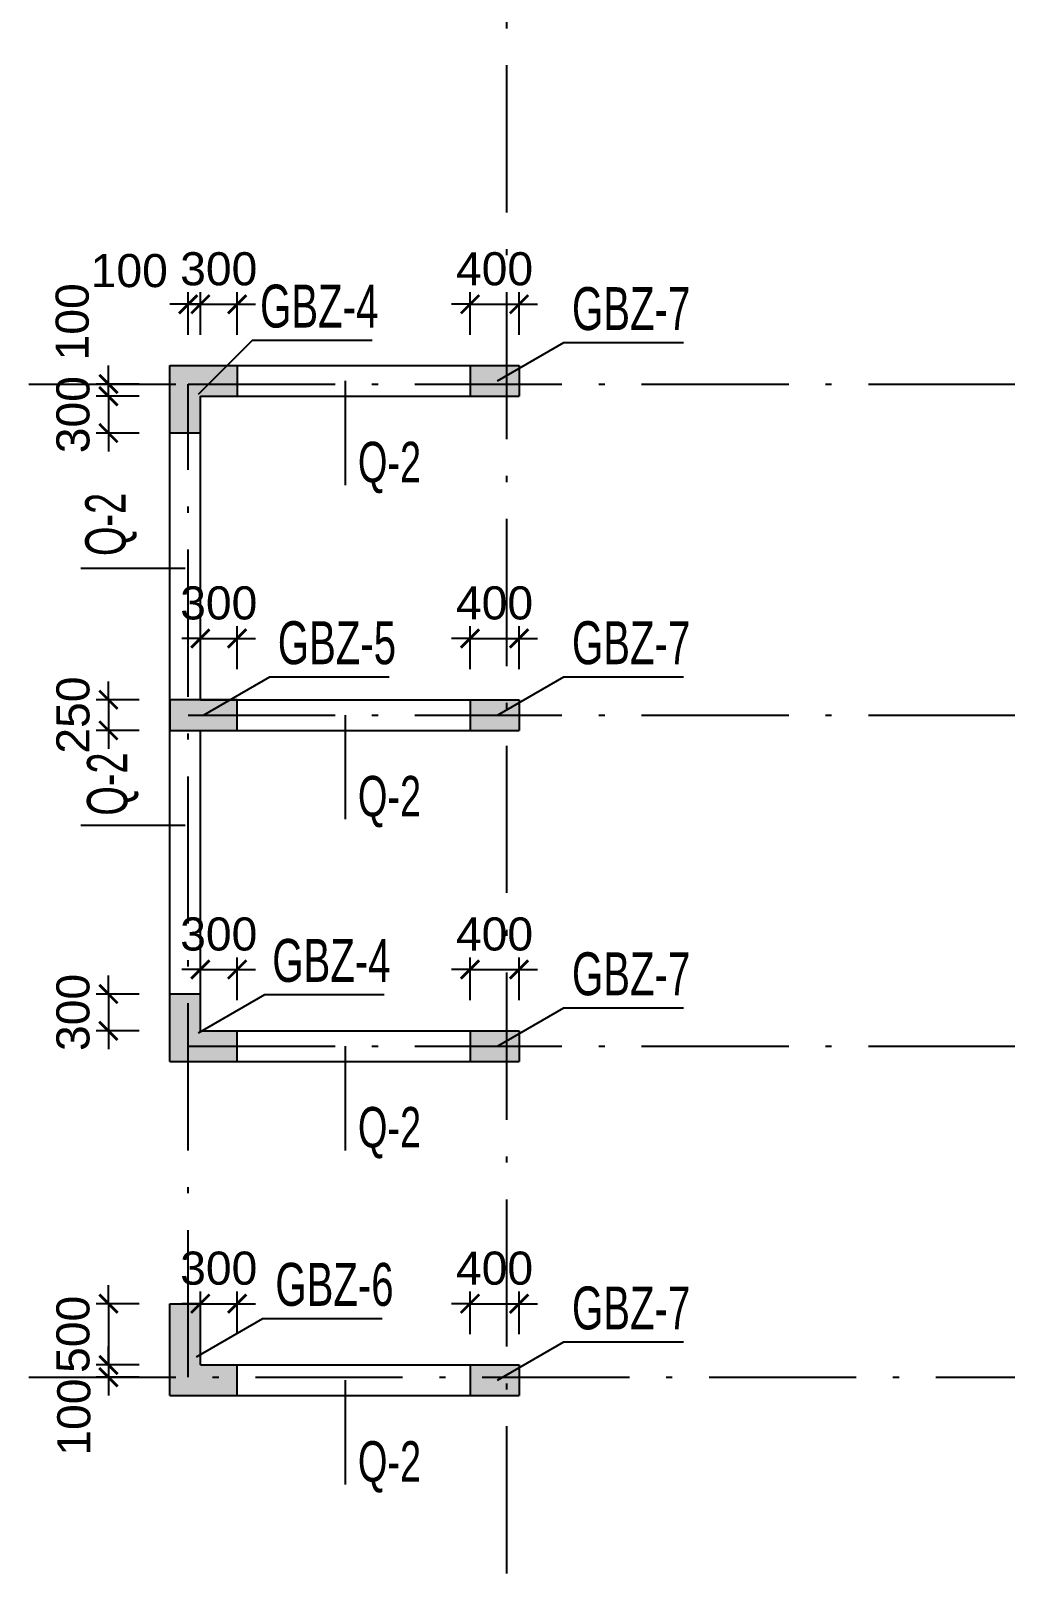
# Model space of a CAD drawing. Header units: millimetres. Extents: x -3831 to 465700, y 39900 to 106100.
# Drawn here: x 430119 to 438072, y 80756 to 93428 of the extents above; entities that cross this region are included whole.
import ezdxf

# ---------------------------------------------------------------- set-up
doc = ezdxf.new("R2010")
doc.units = ezdxf.units.MM
doc.linetypes.add('线型2', pattern=[1850, 1200, -300, 50, -300])
for name, color, linetype in [('BZ-name', 160, 'Continuous'), ('DOTE', 10, '线型2'), ('WALL-Beam', 80, 'Continuous'), ('wall_dim', 60, 'Continuous'), ('WALL_INFO', 130, 'Continuous')]:
    doc.layers.add(name, color=color, linetype=linetype)
doc.layers.add('S_ConcWall', color=3, linetype='Continuous', lineweight=25)
doc.styles.get("Standard").update_dxf_attribs({"font": 'arial.ttf'})
doc.styles.add('xxxx', font='RIF.ttf')
doc.dimstyles.new('ISO-25', dxfattribs={"dimtxt": 2.5, "dimasz": 2.5, "dimexe": 1.25, "dimexo": 0.625, "dimtad": 1, "dimtxsty": 'Standard', "dimcen": 2.5, "dimadec": 0, "dimazin": 0, "dimtfac": 1, "dimtmove": 0, "dimatfit": 3, "dimfxl": 1, "dimarcsym": 0})

# ---------------------------------------------------------------- blocks, each defined once
blk = doc.blocks.new('_ArchTick')
at = {"color": 0, "linetype": 'ByBlock', "const_width": 0.15}
blk.add_lwpolyline([(-0.5, -0.5), (0.5, 0.5)], dxfattribs=at)
blk = doc.blocks.new('*D354')
at = {"layer": 'Defpoints', "color": 0, "transparency": 16777216}
for p in [(431250, 90450), (430750, 90150), (431250, 90150)]:
    blk.add_point(p, dxfattribs=at)
at = {"layer": 'wall_dim', "color": 0, "lineweight": -2, "transparency": 16777216}
for p, q in [((430750, 90450), (430750, 90600)), ((431000, 90450), (430651, 90450)), ((430750, 90450), (430750, 90150)), ((431000, 90150), (430651, 90150)), ((430750, 90150), (430750, 90000))]:
    blk.add_line(p, q, dxfattribs=at)
at = {"layer": 'wall_dim', "color": 0, "lineweight": -2, "transparency": 16777216, "xscale": 150, "yscale": 150, "zscale": 150}
for p, rotation in [((430750, 90450), 270), ((430750, 90150), 90)]:
    blk.add_blockref('_ArchTick', p, dxfattribs=dict(at, rotation=rotation))
at = {"layer": 'wall_dim', "color": 7, "transparency": 16777216, "insert": (430462.053206, 90300), "char_height": 270, "attachment_point": 5, "rotation": 90}
blk.add_mtext('300', dxfattribs=at)
blk = doc.blocks.new('*D355')
at = {"layer": 'Defpoints', "color": 0, "transparency": 16777216}
for p in [(431250, 87975), (430750, 87725), (431250, 87725)]:
    blk.add_point(p, dxfattribs=at)
at = {"layer": 'wall_dim', "color": 0, "lineweight": -2, "transparency": 16777216}
for p, q in [((430750, 87975), (430750, 88125)), ((431000, 87975), (430651, 87975)), ((430750, 87975), (430750, 87725)), ((431000, 87725), (430651, 87725)), ((430750, 87725), (430750, 87575))]:
    blk.add_line(p, q, dxfattribs=at)
at = {"layer": 'wall_dim', "color": 0, "lineweight": -2, "transparency": 16777216, "xscale": 150, "yscale": 150, "zscale": 150}
for p, rotation in [((430750, 87975), 270), ((430750, 87725), 90)]:
    blk.add_blockref('_ArchTick', p, dxfattribs=dict(at, rotation=rotation))
at = {"layer": 'wall_dim', "color": 7, "transparency": 16777216, "insert": (430462, 87850), "char_height": 270, "attachment_point": 5, "rotation": 90}
blk.add_mtext('250', dxfattribs=at)
blk = doc.blocks.new('*D356')
at = {"layer": 'Defpoints', "color": 0, "transparency": 16777216}
for p in [(431800, 88475), (431500, 87975), (431800, 87975)]:
    blk.add_point(p, dxfattribs=at)
at = {"layer": 'wall_dim', "color": 0, "lineweight": -2, "transparency": 16777216}
for p, q in [((431500, 88475), (431350, 88475)), ((431500, 88225), (431500, 88574)), ((431500, 88475), (431800, 88475)), ((431800, 88225), (431800, 88574)), ((431800, 88475), (431950, 88475))]:
    blk.add_line(p, q, dxfattribs=at)
at = {"layer": 'wall_dim', "color": 0, "lineweight": -2, "transparency": 16777216, "xscale": 150, "yscale": 150, "zscale": 150}
blk.add_blockref('_ArchTick', (431500, 88475), dxfattribs=at)
at = {"layer": 'wall_dim', "color": 0, "lineweight": -2, "transparency": 16777216, "xscale": 150, "yscale": 150, "zscale": 150, "rotation": 180}
blk.add_blockref('_ArchTick', (431800, 88475), dxfattribs=at)
at = {"layer": 'wall_dim', "color": 7, "transparency": 16777216, "insert": (431650, 88762.946794), "char_height": 270, "attachment_point": 5}
blk.add_mtext('300', dxfattribs=at)
blk = doc.blocks.new('*D357')
at = {"layer": 'Defpoints', "color": 0, "transparency": 16777216}
for p in [(434100, 88475), (433700, 87975), (434100, 87975)]:
    blk.add_point(p, dxfattribs=at)
at = {"layer": 'wall_dim', "color": 0, "lineweight": -2, "transparency": 16777216}
for p, q in [((433700, 88475), (433550, 88475)), ((433700, 88225), (433700, 88574)), ((433700, 88475), (434100, 88475)), ((434100, 88225), (434100, 88574)), ((434100, 88475), (434250, 88475))]:
    blk.add_line(p, q, dxfattribs=at)
at = {"layer": 'wall_dim', "color": 0, "lineweight": -2, "transparency": 16777216, "xscale": 150, "yscale": 150, "zscale": 150}
blk.add_blockref('_ArchTick', (433700, 88475), dxfattribs=at)
at = {"layer": 'wall_dim', "color": 0, "lineweight": -2, "transparency": 16777216, "xscale": 150, "yscale": 150, "zscale": 150, "rotation": 180}
blk.add_blockref('_ArchTick', (434100, 88475), dxfattribs=at)
at = {"layer": 'wall_dim', "color": 7, "transparency": 16777216, "insert": (433900, 88763), "char_height": 270, "attachment_point": 5}
blk.add_mtext('400', dxfattribs=at)
blk = doc.blocks.new('*D337')
at = {"layer": 'Defpoints', "color": 0, "transparency": 16777216}
for p in [(434100, 91200), (433700, 90700), (434100, 90700)]:
    blk.add_point(p, dxfattribs=at)
at = {"layer": 'wall_dim', "color": 0, "lineweight": -2, "transparency": 16777216}
for p, q in [((433700, 90950), (433700, 91299)), ((434100, 90950), (434100, 91299)), ((433700, 91200), (433550, 91200)), ((433700, 91200), (434100, 91200)), ((434100, 91200), (434250, 91200))]:
    blk.add_line(p, q, dxfattribs=at)
at = {"layer": 'wall_dim', "color": 0, "lineweight": -2, "transparency": 16777216, "xscale": 150, "yscale": 150, "zscale": 150}
blk.add_blockref('_ArchTick', (433700, 91200), dxfattribs=at)
at = {"layer": 'wall_dim', "color": 0, "lineweight": -2, "transparency": 16777216, "xscale": 150, "yscale": 150, "zscale": 150, "rotation": 180}
blk.add_blockref('_ArchTick', (434100, 91200), dxfattribs=at)
at = {"layer": 'wall_dim', "color": 7, "transparency": 16777216, "insert": (433900, 91488), "char_height": 270, "attachment_point": 5}
blk.add_mtext('400', dxfattribs=at)
blk = doc.blocks.new('*D338')
at = {"layer": 'Defpoints', "color": 0, "transparency": 16777216}
for p in [(434100, 85775), (433700, 85275), (434100, 85275)]:
    blk.add_point(p, dxfattribs=at)
at = {"layer": 'wall_dim', "color": 0, "lineweight": -2, "transparency": 16777216}
for p, q in [((433700, 85525), (433700, 85874)), ((434100, 85525), (434100, 85874)), ((433700, 85775), (433550, 85775)), ((433700, 85775), (434100, 85775)), ((434100, 85775), (434250, 85775))]:
    blk.add_line(p, q, dxfattribs=at)
at = {"layer": 'wall_dim', "color": 0, "lineweight": -2, "transparency": 16777216, "xscale": 150, "yscale": 150, "zscale": 150}
blk.add_blockref('_ArchTick', (433700, 85775), dxfattribs=at)
at = {"layer": 'wall_dim', "color": 0, "lineweight": -2, "transparency": 16777216, "xscale": 150, "yscale": 150, "zscale": 150, "rotation": 180}
blk.add_blockref('_ArchTick', (434100, 85775), dxfattribs=at)
at = {"layer": 'wall_dim', "color": 7, "transparency": 16777216, "insert": (433900, 86063), "char_height": 270, "attachment_point": 5}
blk.add_mtext('400', dxfattribs=at)
blk = doc.blocks.new('*D339')
at = {"layer": 'Defpoints', "color": 0, "transparency": 16777216}
for p in [(434100, 83050), (433700, 82550), (434100, 82550)]:
    blk.add_point(p, dxfattribs=at)
at = {"layer": 'wall_dim', "color": 0, "lineweight": -2, "transparency": 16777216}
for p, q in [((433700, 82800), (433700, 83149)), ((434100, 82800), (434100, 83149)), ((433700, 83050), (433550, 83050)), ((433700, 83050), (434100, 83050)), ((434100, 83050), (434250, 83050))]:
    blk.add_line(p, q, dxfattribs=at)
at = {"layer": 'wall_dim', "color": 0, "lineweight": -2, "transparency": 16777216, "xscale": 150, "yscale": 150, "zscale": 150}
blk.add_blockref('_ArchTick', (433700, 83050), dxfattribs=at)
at = {"layer": 'wall_dim', "color": 0, "lineweight": -2, "transparency": 16777216, "xscale": 150, "yscale": 150, "zscale": 150, "rotation": 180}
blk.add_blockref('_ArchTick', (434100, 83050), dxfattribs=at)
at = {"layer": 'wall_dim', "color": 7, "transparency": 16777216, "insert": (433900, 83338), "char_height": 270, "attachment_point": 5}
blk.add_mtext('400', dxfattribs=at)
blk = doc.blocks.new('*D340')
at = {"layer": 'Defpoints', "color": 0, "transparency": 16777216}
for p in [(431250, 85575), (430750, 85275), (431250, 85275)]:
    blk.add_point(p, dxfattribs=at)
at = {"layer": 'wall_dim', "color": 0, "lineweight": -2, "transparency": 16777216}
for p, q in [((430750, 85575), (430750, 85725)), ((431000, 85575), (430651, 85575)), ((430750, 85575), (430750, 85275)), ((431000, 85275), (430651, 85275)), ((430750, 85275), (430750, 85125))]:
    blk.add_line(p, q, dxfattribs=at)
at = {"layer": 'wall_dim', "color": 0, "lineweight": -2, "transparency": 16777216, "xscale": 150, "yscale": 150, "zscale": 150}
for p, rotation in [((430750, 85575), 270), ((430750, 85275), 90)]:
    blk.add_blockref('_ArchTick', p, dxfattribs=dict(at, rotation=rotation))
at = {"layer": 'wall_dim', "color": 7, "transparency": 16777216, "insert": (430462.053206, 85425), "char_height": 270, "attachment_point": 5, "rotation": 90}
blk.add_mtext('300', dxfattribs=at)
blk = doc.blocks.new('*D341')
at = {"layer": 'Defpoints', "color": 0, "transparency": 16777216}
for p in [(431800, 85775), (431500, 85275), (431800, 85275)]:
    blk.add_point(p, dxfattribs=at)
at = {"layer": 'wall_dim', "color": 0, "lineweight": -2, "transparency": 16777216}
for p, q in [((431500, 85525), (431500, 85874)), ((431800, 85525), (431800, 85874)), ((431500, 85775), (431350, 85775)), ((431500, 85775), (431800, 85775)), ((431800, 85775), (431950, 85775))]:
    blk.add_line(p, q, dxfattribs=at)
at = {"layer": 'wall_dim', "color": 0, "lineweight": -2, "transparency": 16777216, "xscale": 150, "yscale": 150, "zscale": 150}
blk.add_blockref('_ArchTick', (431500, 85775), dxfattribs=at)
at = {"layer": 'wall_dim', "color": 0, "lineweight": -2, "transparency": 16777216, "xscale": 150, "yscale": 150, "zscale": 150, "rotation": 180}
blk.add_blockref('_ArchTick', (431800, 85775), dxfattribs=at)
at = {"layer": 'wall_dim', "color": 7, "transparency": 16777216, "insert": (431650, 86062.946794), "char_height": 270, "attachment_point": 5}
blk.add_mtext('300', dxfattribs=at)
blk = doc.blocks.new('*D342')
at = {"layer": 'Defpoints', "color": 0, "transparency": 16777216}
for p in [(431250, 83050), (430750, 82550), (431250, 82550)]:
    blk.add_point(p, dxfattribs=at)
at = {"layer": 'wall_dim', "color": 0, "lineweight": -2, "transparency": 16777216}
for p, q in [((430750, 83050), (430750, 83200)), ((431000, 83050), (430651, 83050)), ((430750, 83050), (430750, 82550)), ((431000, 82550), (430651, 82550)), ((430750, 82550), (430750, 82400))]:
    blk.add_line(p, q, dxfattribs=at)
at = {"layer": 'wall_dim', "color": 0, "lineweight": -2, "transparency": 16777216, "xscale": 150, "yscale": 150, "zscale": 150}
for p, rotation in [((430750, 83050), 270), ((430750, 82550), 90)]:
    blk.add_blockref('_ArchTick', p, dxfattribs=dict(at, rotation=rotation))
at = {"layer": 'wall_dim', "color": 7, "transparency": 16777216, "insert": (430462, 82800), "char_height": 270, "attachment_point": 5, "rotation": 90}
blk.add_mtext('500', dxfattribs=at)
blk = doc.blocks.new('*D343')
at = {"layer": 'Defpoints', "color": 0, "transparency": 16777216}
for p in [(431800, 83050), (431500, 82550), (431800, 82550)]:
    blk.add_point(p, dxfattribs=at)
at = {"layer": 'wall_dim', "color": 0, "lineweight": -2, "transparency": 16777216}
for p, q in [((431500, 82800), (431500, 83149)), ((431800, 82800), (431800, 83149)), ((431500, 83050), (431350, 83050)), ((431500, 83050), (431800, 83050)), ((431800, 83050), (431950, 83050))]:
    blk.add_line(p, q, dxfattribs=at)
at = {"layer": 'wall_dim', "color": 0, "lineweight": -2, "transparency": 16777216, "xscale": 150, "yscale": 150, "zscale": 150}
blk.add_blockref('_ArchTick', (431500, 83050), dxfattribs=at)
at = {"layer": 'wall_dim', "color": 0, "lineweight": -2, "transparency": 16777216, "xscale": 150, "yscale": 150, "zscale": 150, "rotation": 180}
blk.add_blockref('_ArchTick', (431800, 83050), dxfattribs=at)
at = {"layer": 'wall_dim', "color": 7, "transparency": 16777216, "insert": (431650, 83337.946794), "char_height": 270, "attachment_point": 5}
blk.add_mtext('300', dxfattribs=at)
blk = doc.blocks.new('*D335')
at = {"layer": 'Defpoints', "color": 0, "transparency": 16777216}
for p in [(430750, 90550), (431250, 90550), (431250, 90450)]:
    blk.add_point(p, dxfattribs=at)
at = {"layer": 'wall_dim', "color": 0, "lineweight": -2, "transparency": 16777216}
for p, q in [((430750, 90550), (430750, 90700)), ((431000, 90550), (430651, 90550)), ((430750, 90450), (430750, 90550)), ((431000, 90450), (430651, 90450)), ((430750, 90450), (430750, 90300))]:
    blk.add_line(p, q, dxfattribs=at)
at = {"layer": 'wall_dim', "color": 0, "lineweight": -2, "transparency": 16777216, "xscale": 150, "yscale": 150, "zscale": 150}
for p, rotation in [((430750, 90550), 270), ((430750, 90450), 90)]:
    blk.add_blockref('_ArchTick', p, dxfattribs=dict(at, rotation=rotation))
at = {"layer": 'wall_dim', "color": 7, "transparency": 16777216, "insert": (430456, 91057), "char_height": 270, "attachment_point": 5, "rotation": 90}
blk.add_mtext('100', dxfattribs=at)
blk = doc.blocks.new('*D378')
at = {"layer": 'Defpoints', "color": 0, "transparency": 16777216}
for p in [(431250, 82550), (430750, 82450), (431250, 82450)]:
    blk.add_point(p, dxfattribs=at)
at = {"layer": 'wall_dim', "color": 0, "lineweight": -2, "transparency": 16777216}
for p, q in [((430750, 82550), (430750, 82700)), ((431000, 82550), (430651, 82550)), ((430750, 82550), (430750, 82450)), ((431000, 82450), (430651, 82450)), ((430750, 82450), (430750, 82300))]:
    blk.add_line(p, q, dxfattribs=at)
at = {"layer": 'wall_dim', "color": 0, "lineweight": -2, "transparency": 16777216, "xscale": 150, "yscale": 150, "zscale": 150}
for p, rotation in [((430750, 82550), 270), ((430750, 82450), 90)]:
    blk.add_blockref('_ArchTick', p, dxfattribs=dict(at, rotation=rotation))
at = {"layer": 'wall_dim', "color": 7, "transparency": 16777216, "insert": (430469, 82125), "char_height": 270, "attachment_point": 5, "rotation": 90}
blk.add_mtext('100', dxfattribs=at)
blk = doc.blocks.new('*D379')
at = {"layer": 'Defpoints', "color": 0, "transparency": 16777216}
for p in [(431500, 91200), (431400, 90700), (431500, 90700)]:
    blk.add_point(p, dxfattribs=at)
at = {"layer": 'wall_dim', "color": 0, "lineweight": -2, "transparency": 16777216}
for p, q in [((431400, 90950), (431400, 91299)), ((431500, 90950), (431500, 91299)), ((431400, 91200), (431250, 91200)), ((431400, 91200), (431500, 91200)), ((431500, 91200), (431650, 91200))]:
    blk.add_line(p, q, dxfattribs=at)
at = {"layer": 'wall_dim', "color": 0, "lineweight": -2, "transparency": 16777216, "xscale": 150, "yscale": 150, "zscale": 150}
blk.add_blockref('_ArchTick', (431400, 91200), dxfattribs=at)
at = {"layer": 'wall_dim', "color": 0, "lineweight": -2, "transparency": 16777216, "xscale": 150, "yscale": 150, "zscale": 150, "rotation": 180}
blk.add_blockref('_ArchTick', (431500, 91200), dxfattribs=at)
at = {"layer": 'wall_dim', "color": 7, "transparency": 16777216, "insert": (430920, 91473), "char_height": 270, "attachment_point": 5}
blk.add_mtext('100', dxfattribs=at)
blk = doc.blocks.new('*D380')
at = {"layer": 'Defpoints', "color": 0, "transparency": 16777216}
for p in [(431800, 91200), (431500, 90700), (431800, 90700)]:
    blk.add_point(p, dxfattribs=at)
at = {"layer": 'wall_dim', "color": 0, "lineweight": -2, "transparency": 16777216}
for p, q in [((431500, 90950), (431500, 91299)), ((431800, 90950), (431800, 91299)), ((431500, 91200), (431350, 91200)), ((431500, 91200), (431800, 91200)), ((431800, 91200), (431950, 91200))]:
    blk.add_line(p, q, dxfattribs=at)
at = {"layer": 'wall_dim', "color": 0, "lineweight": -2, "transparency": 16777216, "xscale": 150, "yscale": 150, "zscale": 150}
blk.add_blockref('_ArchTick', (431500, 91200), dxfattribs=at)
at = {"layer": 'wall_dim', "color": 0, "lineweight": -2, "transparency": 16777216, "xscale": 150, "yscale": 150, "zscale": 150, "rotation": 180}
blk.add_blockref('_ArchTick', (431800, 91200), dxfattribs=at)
at = {"layer": 'wall_dim', "color": 7, "transparency": 16777216, "insert": (431650, 91487.946794), "char_height": 270, "attachment_point": 5}
blk.add_mtext('300', dxfattribs=at)

msp = doc.modelspace()

# ---------------------------------------------------------------- hatches: boundary and pattern name
at = {"layer": 'WALL-Beam', "true_color": 0x636466}
h = msp.add_hatch(color=251, dxfattribs=at)
h.dxf.hatch_style = 1
h.paths.add_polyline_path([(431800, 90450), (431800, 90700), (431250, 90700), (431250, 90150), (431500, 90150), (431500, 90450)])
h = msp.add_hatch(color=251, dxfattribs=at)
h.dxf.hatch_style = 1
h.paths.add_polyline_path([(434100, 90450), (434100, 90700), (433700, 90700), (433700, 90450)])
h = msp.add_hatch(color=251, dxfattribs=at)
h.dxf.hatch_style = 1
h.paths.add_polyline_path([(431250, 87975), (431250, 87725), (431800, 87725), (431800, 87975)])
h = msp.add_hatch(color=251, dxfattribs=at)
h.dxf.hatch_style = 1
h.paths.add_polyline_path([(434100, 87975), (433700, 87975), (433700, 87725), (434100, 87725)])
h = msp.add_hatch(color=251, dxfattribs=at)
h.dxf.hatch_style = 1
h.paths.add_polyline_path([(431500, 85275), (431500, 85575), (431250, 85575), (431250, 85025), (431800, 85025), (431800, 85275)])
h = msp.add_hatch(color=251, dxfattribs=at)
h.dxf.hatch_style = 1
h.paths.add_polyline_path([(434100, 85025), (434100, 85275), (433700, 85275), (433700, 85025)])
h = msp.add_hatch(color=251, dxfattribs=at)
h.dxf.hatch_style = 1
h.paths.add_polyline_path([(431500, 83050), (431250, 83050), (431250, 82300), (431800, 82300), (431800, 82550), (431500, 82550)])
h = msp.add_hatch(color=251, dxfattribs=at)
h.dxf.hatch_style = 1
h.paths.add_polyline_path([(434100, 82300), (434100, 82550), (433700, 82550), (433700, 82300)])

# ---------------------------------------------------------------- linework, layer by layer
at = {"layer": 'BZ-name'}
for points in [[(431484.0918, 90465.9082), (431926.0332, 90907.84961), (432901.03125, 90907.84961)], [(433925, 90575), (434466.26562, 90887.5), (435441.26562, 90887.5)], [(431525, 87850), (432066.26562, 88162.5), (433041.26562, 88162.5)], [(433925, 87850), (434466.26562, 88162.5), (435441.26562, 88162.5)], [(431484.0918, 85259.0918), (432025.35742, 85571.5918), (433000.35938, 85571.5918)], [(433925, 85150), (434466.26562, 85462.5), (435441.26562, 85462.5)], [(431467.31055, 82617.30859), (432008.57617, 82929.80859), (432983.57812, 82929.80859)], [(433925, 82425), (434466.26562, 82737.5), (435441.26562, 82737.5)]]:
    msp.add_lwpolyline(points, dxfattribs=at)
at = {"layer": 'DOTE'}
for p, q in [((434000, 71600), (434000, 101300)), ((411600, 90550), (431400, 90550)), ((431400, 90550), (460900, 90550)), ((431400, 82450), (431400, 90550)), ((431400, 82450), (431400, 90550)), ((431400, 87850), (441100, 87850)), ((431400, 85150), (441100, 85150)), ((411600, 82450), (460900, 82450))]:
    msp.add_line(p, q, dxfattribs=at)
at = {"layer": 'S_ConcWall'}
for p, q in [((431250, 90700), (434100, 90700)), ((431250, 87975), (431250, 90700)), ((431800, 90700), (431800, 90450)), ((433700, 90700), (433700, 90450)), ((434100, 90700), (434100, 90450)), ((431500, 90450), (434100, 90450)), ((431500, 87975), (431500, 90450)), ((431500, 90150), (431250, 90150)), ((431250, 85025), (431250, 87975)), ((431500, 87975), (434100, 87975)), ((433700, 87975), (433700, 87725)), ((434100, 87975), (434100, 87725)), ((431500, 87725), (434100, 87725)), ((431500, 85275), (431500, 87725)), ((431500, 85575), (431250, 85575)), ((431500, 85275), (434100, 85275)), ((431800, 85025), (431800, 85275)), ((433700, 85275), (433700, 85025)), ((434100, 85275), (434100, 85025)), ((431250, 85025), (434100, 85025)), ((431250, 82300), (431250, 83050)), ((431250, 83050), (431500, 83050)), ((431500, 82550), (431500, 83050)), ((431500, 82550), (434100, 82550)), ((431800, 82300), (431800, 82550)), ((433700, 82550), (433700, 82300)), ((434100, 82550), (434100, 82300)), ((431250, 82300), (434100, 82300))]:
    msp.add_line(p, q, dxfattribs=at)
msp.add_lwpolyline([(431250, 87975), (431250, 87725), (431800, 87725), (431800, 87975), (431250, 87975)], dxfattribs=at)
at = {"layer": 'WALL_INFO'}
for p, q in [((432680, 90575), (432680, 89725)), ((431375, 89045), (430525, 89045)), ((432680, 87850), (432680, 87000)), ((431375, 86950), (430525, 86950)), ((432680, 85150), (432680, 84300)), ((432680, 82425), (432680, 81575))]:
    msp.add_line(p, q, dxfattribs=at)

# ---------------------------------------------------------------- texts
at = {"layer": 'BZ-name', "char_height": 350, "attachment_point": 5, "style": 'xxxx'}
for s, insert, width in [('{\\W0.7;GBZ-4}', (432469.71875, 91182.84961), 862.625), ('{\\W0.7;GBZ-7}', (435014.14062, 91162.5), 854.25), ('{\\W0.7;GBZ-5}', (432614.14062, 88437.5), 854.25), ('{\\W0.7;GBZ-7}', (435014.14062, 88437.5), 854.25), ('{\\W0.7;GBZ-4}', (432569.04688, 85846.5918), 862.625), ('{\\W0.7;GBZ-7}', (435014.14062, 85737.5), 854.25), ('{\\W0.7;GBZ-6}', (432594.14062, 83204.80859), 778.875), ('{\\W0.7;GBZ-7}', (435014.14062, 83012.5), 854.25)]:
    msp.add_mtext(s, dxfattribs=dict(at, insert=insert, width=width))
at = {"layer": 'WALL_INFO', "char_height": 330, "width": 282.972067, "attachment_point": 1, "style": 'xxxx'}
for insert in [(432785.65529, 90078.81156), (432785.65529, 87353.81156), (432785.65529, 84653.81156), (432785.65529, 81928.81156)]:
    msp.add_mtext('{\\W0.7;Q-2}', dxfattribs=dict(at, insert=insert))
at = {"layer": 'WALL_INFO', "char_height": 330, "width": 206.3338065, "attachment_point": 1, "rotation": 89.999998465, "style": 'xxxx'}
for insert in [(430560.72724, 89147.40618), (430575, 87030)]:
    msp.add_mtext('\\W0.7000;Q-2', dxfattribs=dict(at, insert=insert))

# ---------------------------------------------------------------- dimensions: what is measured, and where the dimension line sits
at = {"layer": 'wall_dim'}
dim = msp.add_linear_dim(base=(431500, 91200), p1=(431400, 90700), p2=(431500, 90700), dimstyle='ISO-25', override={"dimtxt": 270, "dimasz": 150, "dimexe": 99, "dimexo": 250, "dimgap": 150, "dimblk1": 'ArchTick', "dimblk2": 'ArchTick', "dimsah": 1, "dimclrt": 7, "dimtix": 1, "dimtmove": 2}, dxfattribs=at)
dim.commit()
dim.dimension.update_dxf_attribs({"geometry": '*D379', "text_midpoint": (430919.79552, 91472.60124), "dimtype": 160})
for base, p1, p2, picture, middle in [((431800, 91200), (431500, 90700), (431800, 90700), '*D380', (431650, 91487.94679)), ((434100, 91200), (433700, 90700), (434100, 90700), '*D337', (433900, 91487.85471)), ((431800, 88475), (431500, 87975), (431800, 87975), '*D356', (431650, 88762.94679)), ((434100, 88475), (433700, 87975), (434100, 87975), '*D357', (433900, 88762.85471)), ((431800, 85775), (431500, 85275), (431800, 85275), '*D341', (431650, 86062.94679)), ((434100, 85775), (433700, 85275), (434100, 85275), '*D338', (433900, 86062.85471)), ((431800, 83050), (431500, 82550), (431800, 82550), '*D343', (431650, 83337.94679)), ((434100, 83050), (433700, 82550), (434100, 82550), '*D339', (433900, 83337.85471))]:
    dim = msp.add_linear_dim(base=base, p1=p1, p2=p2, dimstyle='ISO-25', override={"dimtxt": 270, "dimasz": 150, "dimexe": 99, "dimexo": 250, "dimgap": 150, "dimblk1": 'ArchTick', "dimblk2": 'ArchTick', "dimsah": 1, "dimclrt": 7, "dimtix": 1, "dimtofl": 1, "dimtmove": 2}, dxfattribs=at)
    dim.commit()
    dim.dimension.update_dxf_attribs({"geometry": picture, "text_midpoint": middle})
for base, p1, p2, picture, middle in [((430750, 90550), (431250, 90450), (431250, 90550), '*D335', (430455.54604, 91056.86221)), ((430750, 82450), (431250, 82550), (431250, 82450), '*D378', (430468.62282, 82124.68299))]:
    dim = msp.add_linear_dim(base=base, p1=p1, p2=p2, angle=90, dimstyle='ISO-25', override={"dimtxt": 270, "dimasz": 150, "dimexe": 99, "dimexo": 250, "dimgap": 150, "dimblk1": 'ArchTick', "dimblk2": 'ArchTick', "dimsah": 1, "dimclrt": 7, "dimtix": 1, "dimtmove": 2}, dxfattribs=at)
    dim.commit()
    dim.dimension.update_dxf_attribs({"geometry": picture, "text_midpoint": middle, "dimtype": 160})
for base, p1, p2, picture, middle in [((430750, 90150), (431250, 90450), (431250, 90150), '*D354', (430462.05321, 90300)), ((430750, 87725), (431250, 87975), (431250, 87725), '*D355', (430462.14529, 87850)), ((430750, 85275), (431250, 85575), (431250, 85275), '*D340', (430462.05321, 85425)), ((430750, 82550), (431250, 83050), (431250, 82550), '*D342', (430462.14529, 82800))]:
    dim = msp.add_linear_dim(base=base, p1=p1, p2=p2, angle=90, dimstyle='ISO-25', override={"dimtxt": 270, "dimasz": 150, "dimexe": 99, "dimexo": 250, "dimgap": 150, "dimblk1": 'ArchTick', "dimblk2": 'ArchTick', "dimsah": 1, "dimclrt": 7, "dimtix": 1, "dimtofl": 1, "dimtmove": 2}, dxfattribs=at)
    dim.commit()
    dim.dimension.update_dxf_attribs({"geometry": picture, "text_midpoint": middle})

doc.saveas('drawing.dxf')
